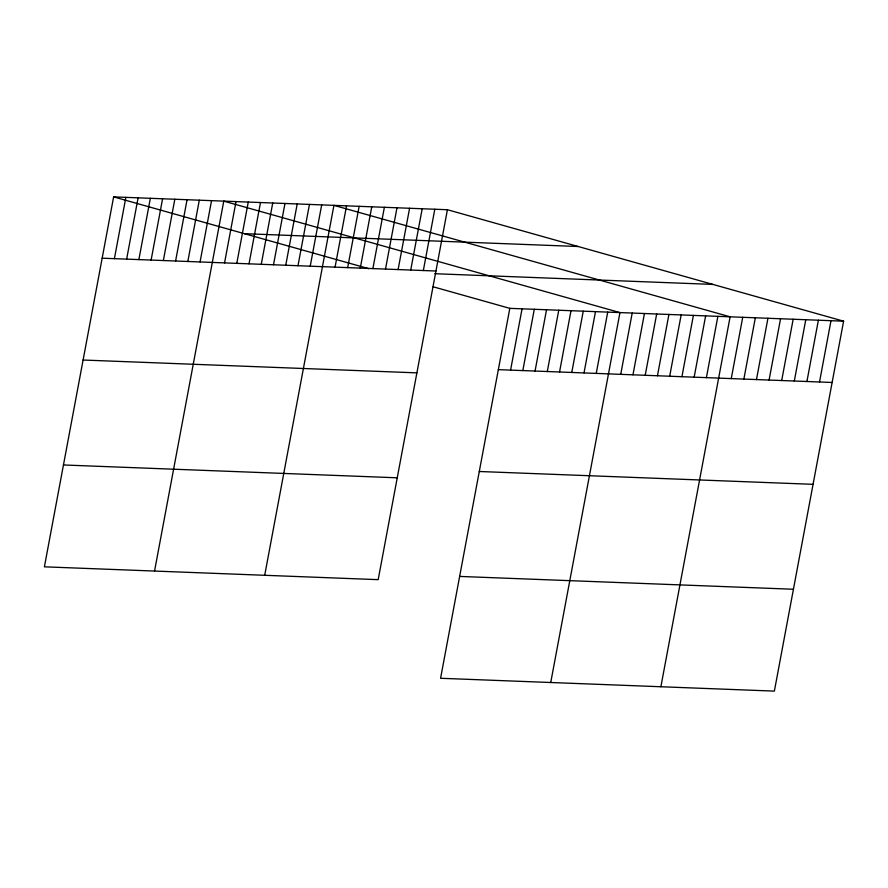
<?xml version="1.0" encoding="UTF-8"?>
<svg xmlns="http://www.w3.org/2000/svg" width="888" height="888" viewBox="0 0 888 888"><rect width="100%" height="100%" fill="white"/><g stroke="black" fill="none" stroke-linecap="round" stroke-linejoin="round"><path stroke-width="1.33" d="M447.419 209.723L113.631 196.892L44.4 566.822L378.188 579.653L447.419 209.723L843.6 321.179L774.369 691.108L440.581 678.277L509.812 308.347L843.6 321.179M114.397 258.652L125.874 197.358M126.64 259.13L138.106 197.835M138.872 259.596L150.35 198.302M151.115 260.062L162.582 198.779M163.359 260.539L174.825 199.245M175.591 261.005L187.068 199.711M187.834 261.472L199.301 200.189M200.066 261.949L211.544 200.655M154.545 571.051L223.776 201.132L619.957 312.587L550.738 682.506M224.553 262.892L236.019 201.598M236.785 263.359L248.263 202.064M249.029 263.825L260.495 202.542M261.261 264.302L272.738 203.008M273.504 264.768L284.97 203.474M285.747 265.246L297.214 203.951M297.98 265.712L309.457 204.418M310.223 266.178L321.689 204.895M264.702 575.291L333.932 205.361L730.114 316.816L660.883 686.746M335.065 267.133L346.542 205.85M347.674 267.621L359.152 206.327M360.284 268.109L371.761 206.815M372.893 268.587L384.371 207.304M385.503 269.075L396.98 207.781M398.113 269.564L409.59 208.269M410.722 270.041L422.2 208.758M423.343 270.529L434.809 209.235M510.578 370.107L522.055 308.824M522.821 370.585L534.287 309.29M535.053 371.051L546.531 309.768M547.297 371.528L558.763 310.234M559.54 371.994L571.006 310.7M571.772 372.461L583.25 311.177M584.015 372.938L595.482 311.644M596.248 373.404L607.725 312.11M620.734 374.348L632.201 313.053M632.966 374.814L644.444 313.531M645.21 375.291L656.676 313.997M657.453 375.757L668.919 314.463M669.685 376.223L681.152 314.94M681.929 376.701L693.395 315.406M694.161 377.167L705.638 315.884M706.404 377.644L717.87 316.35M731.257 378.599L742.723 317.305M743.867 379.076L755.333 317.793M756.476 379.565L767.942 318.27M769.086 380.053L780.552 318.759M781.695 380.53L793.162 319.247M794.305 381.019L805.771 319.724M806.915 381.507L818.381 320.213M819.524 381.984L830.99 320.701M244.367 233.677L578.155 246.509M102.164 258.186L435.953 271.018M434.831 273.715L712.864 284.404M498.346 369.641L832.134 382.473M83.095 360.029L416.883 372.86M479.287 471.495L813.064 484.326M63.459 464.968L397.247 477.8M459.64 576.423L793.428 589.255M113.631 196.892L368.709 268.653M433.133 286.78L509.812 308.347"/></g></svg>
